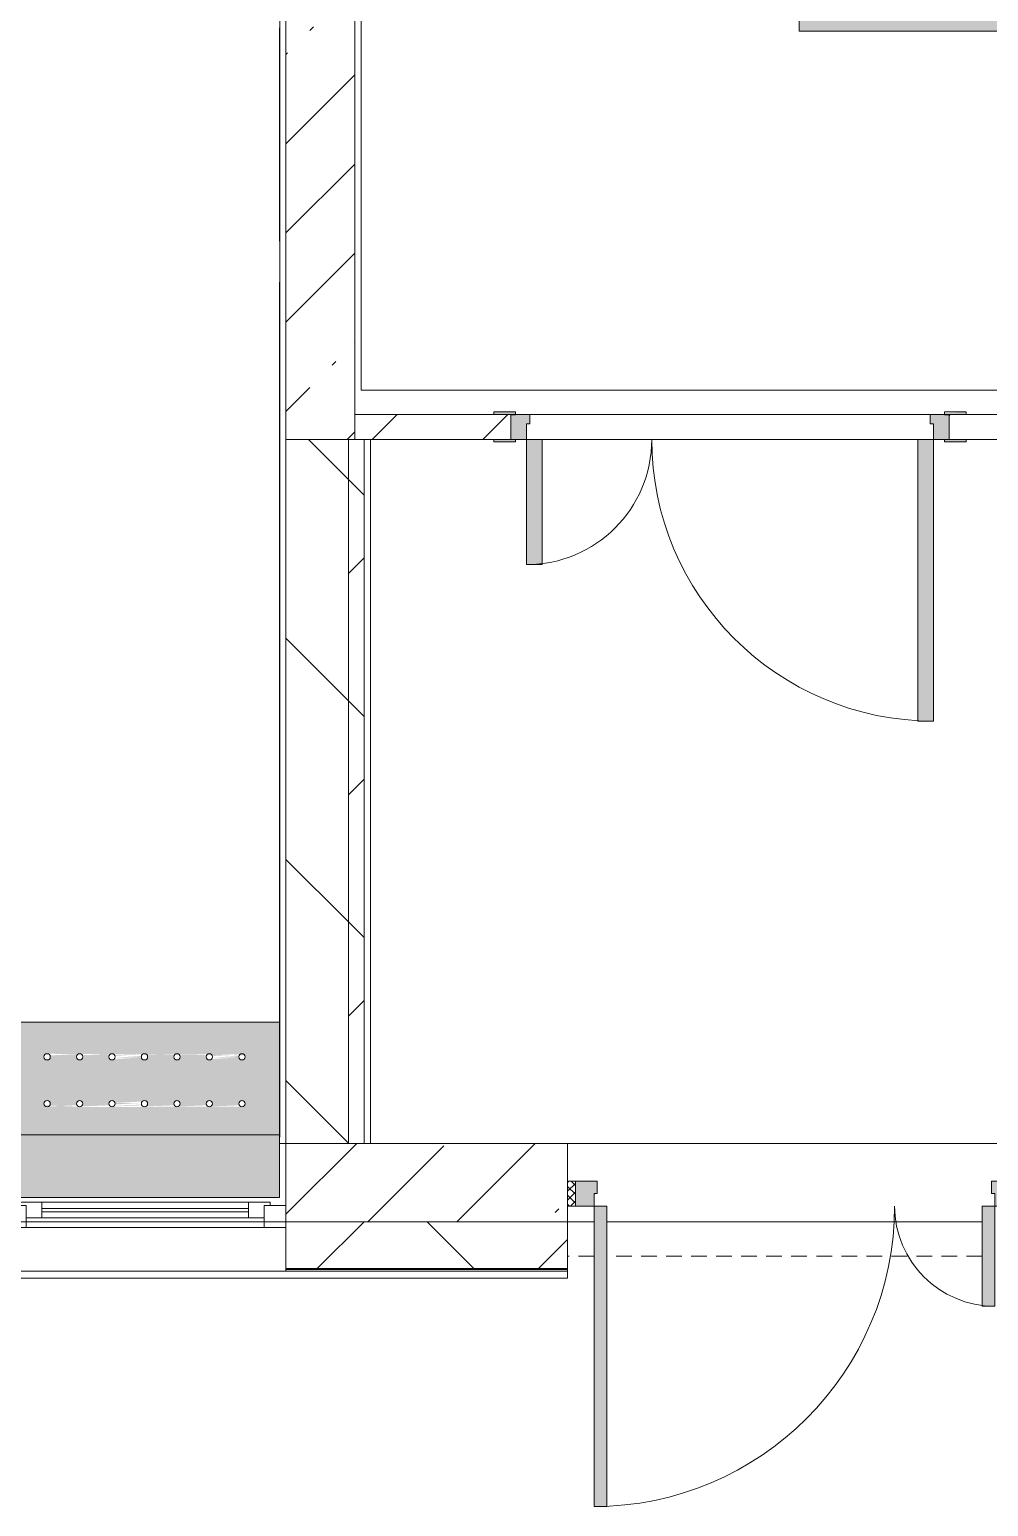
# Model space of a CAD drawing. Header units: millimetres. Extents: x 54725 to 263872, y -8553 to 29614.
# Drawn here: x 243172 to 246237, y -1010 to 3710 of the extents above; entities that cross this region are included whole.
import ezdxf

# ---------------------------------------------------------------- set-up
doc = ezdxf.new("R2010")
doc.units = ezdxf.units.MM
doc.linetypes.add('200_ШТРИХ__ш1_п0_6_', pattern=[80, 50, -30])
for name, color, linetype, lineweight in [('A-DETL-MBND-1', 7, '200_ШТРИХ__ш1_п0_6_', 9), ('A-GENM-4', 7, 'Continuous', 5), ('A-GLAZ-2', 7, 'Continuous', 5), ('A-WALL', 7, 'Continuous', 9), ('A-WALL-4', 7, 'Continuous', 5), ('I-WALL-3', 7, 'Continuous', 5), ('S-COLS', 7, 'Continuous', 5), ('Знаки', 7, 'Continuous', 5)]:
    doc.layers.add(name, color=color, linetype=linetype, lineweight=lineweight)
for name, color, linetype, lineweight, true_color in [('A-DOOR-3', 7, 'Continuous', 5, 0xaaaaaa), ('A-DOOR-4', 7, 'Continuous', 5, 0xe2e2e2), ('A-DOOR-FRAM-2', 7, 'Continuous', 5, 0xe2e2e2), ('A-DOOR-FRAM-3', 7, 'Continuous', 5, 0xaaaaaa), ('A-FLOR-1', 7, 'Continuous', 5, 0xaaaaaa), ('Знаки-3', 7, 'Continuous', 5, 0xd7cfbf)]:
    doc.layers.add(name, color=color, linetype=linetype, lineweight=lineweight, true_color=true_color)
pattern_1 = [(45, (136861.56, 0), (-353.5534, 353.5534), []), (135, (136861.56, 0), (-353.5534, -353.5534), [])]
pattern_2 = [(45, (136861.56, 0), (-285.1231, 285.1231), []), (45, (137146.7, 0), (-285.1231, 285.1231), [504.031, -100.806, 16.764, -84.042])]

# ---------------------------------------------------------------- blocks, each defined once
blk = doc.blocks.new('110_Дверь_СКБ_2Ст_Наружная - ДН-5_л__ Двухстворчатая 1350 х3800 _h_ в свету с верхним остеклением-21877029-Общий план 1 этажа с размещением фрагментов 1_10-1_12')
at = {"layer": 'A-DOOR-3'}
h = blk.add_hatch(dxfattribs=at)
h.set_pattern_fill('FP_126', color=256, style=0, pattern_type=2)
h.set_pattern_definition([(135, (1626.41, 164.685), (-14.14214, -14.14214), []), (225, (1626.41, 164.685), (14.14214, -14.14214), [])])
h.paths.add_polyline_path([(744.5, 50), (719.5, 50), (719.5, -30), (744.5, -30), (744.5, 10)])
at = {"layer": 'A-DOOR-4'}
for points in [[(639.1, 1010), (619.5, 1010), (619.5, 50), (659.5, 50), (659.5, 1010)], [(-580.5, 370), (-620.5, 370), (-620.5, 50), (-580.5, 50), (-580.5, 303.6)]]:
    blk.add_hatch(color=256, dxfattribs=at).paths.add_polyline_path(points)
h = blk.add_hatch(color=256, dxfattribs=at)
h.paths.add_polyline_path([(659.5, 50), (659.5, 10), (649.5, 10), (649.5, -30), (719.5, -30), (719.5, 50)])
h.paths.add_polyline_path([(-680.5, 50), (-680.5, -30), (-610.5, -30), (-610.5, 10), (-620.5, 10), (-620.5, 50), (-651.1, 50)])
at = {"layer": 'A-DOOR-FRAM-3'}
h = blk.add_hatch(dxfattribs=at)
h.set_pattern_fill('FP_127', color=256, style=0, pattern_type=2)
h.set_pattern_definition([(45, (-496.384, 164.685), (-14.1421, 14.1421), []), (135, (-496.384, 164.685), (-14.1421, -14.1421), [])])
h.paths.add_polyline_path([(-705.5, 50), (-705.5, -30), (-680.5, -30), (-680.5, 50)])
at = {"layer": 'A-DOOR-3'}
for p, q in [((659.5, 1010), (619.5, 1010)), ((619.5, 1010), (619.5, 50)), ((659.5, 50), (659.5, 1010)), ((-620.5, 370), (-620.5, 50)), ((-580.5, 370), (-620.5, 370)), ((-580.5, 50), (-580.5, 370)), ((-620.5, 50), (-580.5, 50)), ((619.5, 50), (659.5, 50))]:
    blk.add_line(p, q, dxfattribs=at)
for centre, radius, start, end in [((659.5, 50), 960, 90, 180), ((-620.5, 50), 320, 0, 90)]:
    blk.add_arc(centre, radius, start, end, dxfattribs=at)
at = {"layer": 'A-DOOR-FRAM-3'}
for p, q in [((-680.5, 50), (-705.5, 50)), ((-705.5, 50), (-705.5, -30)), ((-620.5, 50), (-680.5, 50)), ((-680.5, 50), (-680.5, -30)), ((-680.5, -30), (-680.5, 50)), ((-620.5, 10), (-620.5, 50)), ((659.5, 50), (659.5, 10)), ((719.5, 50), (659.5, 50)), ((719.5, -30), (719.5, 50)), ((744.5, 50), (719.5, 50)), ((719.5, 50), (719.5, -30)), ((744.5, -30), (744.5, 50)), ((-610.5, 10), (-620.5, 10)), ((-610.5, -30), (-610.5, 10)), ((659.5, 10), (649.5, 10)), ((649.5, 10), (649.5, -30)), ((-705.5, -30), (-680.5, -30)), ((-680.5, -30), (-610.5, -30)), ((649.5, -30), (719.5, -30)), ((719.5, -30), (744.5, -30))]:
    blk.add_line(p, q, dxfattribs=at)
blk = doc.blocks.new('120_Окно_СКБ_1Ст - 120_Окно_СКБ_1Ст 900х2500_h_ с форточкой-22876038-Общий план 1 этажа с размещением фрагментов 1_10-1_12')
at = {"layer": 'A-GLAZ-2'}
for p, q in [((-450, -127), (-450, -57)), ((-450, -57), (-380, -57)), ((450, -57), (-450, -57)), ((-380, -57), (-380, -127)), ((380, -87), (-380, -87)), ((-380, -87), (-380, -127)), ((-330, -137), (-330, -87)), ((330, -137), (330, -87)), ((380, -127), (380, -57)), ((380, -57), (450, -57)), ((380, -127), (380, -87)), ((450, -57), (450, -127)), ((-380, -127), (-450, -127)), ((-450, -127), (-400, -127)), ((-380, -127), (-400, -127)), ((-400, -127), (-400, -137)), ((-400, -137), (400, -137)), ((400, -137), (-400, -137)), ((-330, -107), (330, -107)), ((330, -117), (-330, -117)), ((450, -127), (380, -127)), ((400, -127), (380, -127)), ((400, -127), (450, -127)), ((400, -137), (400, -127))]:
    blk.add_line(p, q, dxfattribs=at)
blk = doc.blocks.new('110_Дверь_СКБ_2Ст - Д-5_п_ Из игровой в коридор-32215844-Общий план 1 этажа с размещением фрагментов 1_10-1_12')
at = {"layer": 'A-DOOR-4'}
for points in [[(-637.5, 53.8), (-637.5, 40), (-587.5, 40), (-587.5, 940), (-637.5, 940), (-637.5, 60)], [(612.5, 57.5), (612.5, 40), (662.5, 42.7), (662.5, 440), (612.5, 440), (612.5, 60)]]:
    blk.add_hatch(color=256, dxfattribs=at).paths.add_polyline_path(points)
h = blk.add_hatch(color=256, dxfattribs=at)
h.paths.add_polyline_path([(-687.5, -40), (-627.5, -40), (-627.5, -10), (-637.5, -10), (-637.5, 40), (-687.5, 40)])
h.paths.add_polyline_path([(652.5, -10), (652.5, -40), (712.5, -40), (712.5, 40), (662.5, 40), (662.5, -10)])
at = {"layer": 'A-DOOR-FRAM-2'}
for points in [[(-742.5, 48), (-742.5, 40), (-672.5, 40), (-672.5, 48), (-712.5, 48)], [(697.5, 48), (697.5, 40), (767.5, 40), (767.5, 48), (712.5, 48)], [(-742.5, -48), (-672.5, -48), (-672.5, -40), (-742.5, -40)], [(697.5, -47.8), (697.8, -48), (767.5, -48), (767.5, -40), (697.5, -40)]]:
    blk.add_hatch(color=256, dxfattribs=at).paths.add_polyline_path(points)
at = {"layer": 'A-DOOR-3'}
for p, q in [((-637.5, 940), (-637.5, 40)), ((-587.5, 940), (-637.5, 940)), ((-587.5, 40), (-587.5, 940)), ((662.5, 440), (612.5, 440)), ((612.5, 440), (612.5, 40)), ((662.5, 40), (662.5, 440)), ((-637.5, 40), (-587.5, 40)), ((612.5, 40), (662.5, 40))]:
    blk.add_line(p, q, dxfattribs=at)
for centre, radius, start, end in [((-637.5, 40), 900, 0, 90), ((662.5, 40), 400, 90, 180)]:
    blk.add_arc(centre, radius, start, end, dxfattribs=at)
at = {"layer": 'A-DOOR-FRAM-3'}
for p, q in [((-672.5, 48), (-742.5, 48)), ((-742.5, 48), (-742.5, 40)), ((-672.5, 40), (-672.5, 48)), ((767.5, 48), (697.5, 48)), ((697.5, 48), (697.5, 40)), ((767.5, 40), (767.5, 48)), ((-742.5, 40), (-672.5, 40)), ((-637.5, 40), (-687.5, 40)), ((-687.5, 40), (-687.5, -40)), ((-637.5, -10), (-637.5, 40)), ((662.5, 40), (662.5, -10)), ((712.5, 40), (662.5, 40)), ((697.5, 40), (767.5, 40)), ((712.5, -40), (712.5, 40)), ((-672.5, -40), (-742.5, -40)), ((-742.5, -40), (-742.5, -48)), ((-672.5, -39), (-687.5, -39)), ((-687.5, -39), (-687.5, -40)), ((-687.5, -40), (-627.5, -40)), ((-687.5, -40), (-672.5, -40)), ((-672.5, -40), (-672.5, -39)), ((-672.5, -48), (-672.5, -40)), ((-627.5, -10), (-637.5, -10)), ((-627.5, -40), (-627.5, -10)), ((662.5, -10), (652.5, -10)), ((652.5, -10), (652.5, -40)), ((652.5, -40), (712.5, -40)), ((712.5, -39), (697.5, -39)), ((697.5, -39), (697.5, -40)), ((697.5, -40), (712.5, -40)), ((767.5, -40), (697.5, -40)), ((697.5, -40), (697.5, -48)), ((712.5, -40), (712.5, -39)), ((767.5, -48), (767.5, -40)), ((-742.5, -48), (-672.5, -48)), ((697.5, -48), (767.5, -48))]:
    blk.add_line(p, q, dxfattribs=at)
blk = doc.blocks.new('Зашивка радиатора_ с перфорацией М1_1 - Зашивка радиатора_ с перфорацией М1_1-V277-Общий план 1 этажа с размещением фрагментов 1_10-1_12')
at = {"layer": 'Знаки-3'}
blk.add_hatch(color=256, dxfattribs=at).paths.add_polyline_path([(430, 380), (-430, 380), (-430, 180), (430, 180), (430, 257.4)])
h = blk.add_hatch(color=256, dxfattribs=at)
h.paths.add_polyline_path([(430, 180), (-430, 180), (-430, -179.9), (430, -179.7), (430, -179.7), (430, 179.8), (430, 179.9)])
h.paths.add_polyline_path([(95.1, 77.8), (95.1, 82.9), (10.7, 77.8)])
h.paths.add_polyline_path([(208.5, 90.4), (211.1, 90), (320.9, 85.4), (320.9, 75.4), (312.2, 70.4), (303.6, 75.4), (303.8, 85.7), (302.2, 89), (217.2, 85.4), (217.2, 75.4), (208.5, 70.4), (199.8, 75.4), (199.8, 85.4), (198.5, 89), (113.4, 85.4), (113.4, 75.4), (104.7, 70.4), (96.1, 75.4), (95.1, 77.8), (8.1, 73.3), (-1.6, 70.7), (-8.7, 77.8), (-6.1, 87.4), (-8.7, 89), (-94.1, 85.4), (-94.1, 75.4), (-102.8, 70.4), (-111.4, 75.4), (-111.4, 85.4), (-112.4, 89), (-197.8, 85.4), (-197.8, 75.4), (-206.5, 70.4), (-215.2, 75.4), (-215.2, 85.4), (-216.2, 89), (-301.6, 85.4), (-301.6, 75.4), (-310.3, 70.4), (-318.9, 75.4), (-318.9, 85.4), (-310.3, 90.4), (-307.7, 90), (116.8, 90.4)])
h.paths.add_polyline_path([(95.1, 89), (9.7, 85.4), (10.7, 82.9), (97.7, 87.4), (96.1, 89)])
h.paths.add_polyline_path([(10.7, -67.1), (10.7, -72.2), (95.1, -67.1)])
h.paths.add_polyline_path([(-300.6, -67.1), (-300.6, -72.2), (-216.2, -67.1)])
h.paths.add_polyline_path([(-1.6, -60), (8.1, -62.6), (11, -67), (97.7, -62.6), (107.3, -60), (114.4, -67.1), (111.8, -76.7), (116.8, -78.3), (199.8, -74.6), (199.8, -64.6), (208.5, -59.6), (217.2, -64.6), (217.2, -74.6), (218.2, -78.3), (303.3, -74), (303.6, -64.6), (312.2, -59.6), (320.9, -64.6), (320.9, -74.6), (312.2, -79.6), (309.7, -79.3), (-318.9, -74.6), (-318.9, -64.6), (-310.3, -59.6), (-301.6, -64.6), (-300.6, -67.1), (-213.6, -62.6), (-203.9, -60), (-196.8, -67.1), (-199.4, -76.7), (-196.5, -78.3), (-111.4, -74.6), (-111.4, -64.6), (-102.8, -59.6), (-94.1, -64.6), (-94.1, -74.6), (-92.8, -78.3), (-7.7, -74.6), (-7.7, -64.6), (-4, -61)])
h.paths.add_polyline_path([(-216.2, -72.2), (-303.2, -76.7), (-300.3, -78.3), (-215.2, -74.6)])
h.paths.add_polyline_path([(95.1, -72.2), (10.7, -78.3), (96.1, -74.6)])
at = {"layer": 'Знаки'}
for p, q in [((430, 380), (-430, 380)), ((-430, 380), (-430, 180)), ((430, 180), (430, 380)), ((-430, 180), (430, 180)), ((430.2, 180), (-430, 180)), ((-430, 180), (-430, -179.9)), ((430.2, -179.9), (430.2, 180)), ((-430, -179.9), (430.2, -179.9))]:
    blk.add_line(p, q, dxfattribs=at)
for centre, start, end in [((-310.3, 80.4), 180, 0), ((-310.3, 80.4), 0, 180), ((-206.5, 80.4), 0, 180), ((-206.5, 80.4), 180, 360), ((-102.8, 80.4), 0, 180), ((-102.8, 80.4), 180, 0), ((1, 80.4), 0, 180), ((1, 80.4), 180, 0), ((104.7, 80.4), 0, 180), ((104.7, 80.4), 180, 360), ((208.5, 80.4), 0, 180), ((208.5, 80.4), 180, 0), ((312.2, 80.4), 0, 180), ((312.2, 80.4), 180, 0), ((-310.3, -69.6), 0, 180), ((-310.3, -69.6), 180, 0), ((-206.5, -69.6), 0, 180), ((-206.5, -69.6), 180, 0), ((-102.8, -69.6), 0, 180), ((-102.8, -69.6), 180, 0), ((1, -69.6), 0, 180), ((1, -69.6), 180, 0), ((104.7, -69.6), 0, 180), ((104.7, -69.6), 180, 0), ((208.5, -69.6), 0, 180), ((208.5, -69.6), 180, 0), ((312.2, -69.6), 0, 180), ((312.2, -69.6), 180, 0)]:
    blk.add_arc(centre, 10, start, end, dxfattribs=at)
blk = doc.blocks.new('Зашивка_ торцевая панель - Зашивка_ торцевая панель Т2-V296-Общий план 1 этажа с размещением фрагментов 1_10-1_12')
at = {"layer": 'Знаки'}
blk.add_line((-406, 180), (-406, -160), dxfattribs=at)
blk = doc.blocks.new('Рисунок_горы - Рисунок_горы-31934381-Общий план 1 этажа с размещением фрагментов 1_10-1_12')
at = {"layer": 'A-GENM-4'}
for p, q in [((107109, 3402.6), (107109, 3715.1)), ((107109, 3715.1), (107109, 3402.6)), ((107109, 3400.4), (107109, 3402.6)), ((107109, 3402.6), (107109, 3400.4)), ((107109, 3083.5), (107109, 3033.8)), ((107109, 3033.8), (107109, 3083.5)), ((107109, 2902.9), (107109, 2510.3)), ((107109, 2349.5), (107109, 2318.8)), ((107109, 1892.3), (107109, 1912.9)), ((107109, 1600.7), (107109, 1631.9)), ((107109, 1293.1), (107109, 1296.4)), ((107109, 950.1), (107109, 1139.3)), ((107109, 1139.3), (107109, 950.1)), ((107109, 1122.4), (107109, 1119.9)), ((107109, 1119.9), (107109, 756.7)), ((107109, 988.4), (107109, 946.8)), ((107109, 928), (107109, 950.1)), ((107109, 950.1), (107109, 928)), ((107109, 800), (107109, 928)), ((107109, 928), (107109, 800))]:
    blk.add_line(p, q, dxfattribs=at)
for points in [[(107109, 3400.4), (107109, 3399.3), (107109, 3107.3), (107109, 3083.5)], [(107109, 3190.2), (107109, 3238.9), (107109, 3287.7), (107109, 3341.9)], [(107109, 2744.1), (107109, 2736.6), (107109, 2730.3), (107109, 2725.9)], [(107109, 2525.4), (107109, 2507.2), (107109, 2429.8), (107109, 2406.1)], [(107109, 2456.9), (107109, 2471.2), (107109, 2489.8), (107109, 2504.1)], [(107109, 2337.5), (107109, 2351), (107109, 2430.2), (107109, 2443.8)], [(107109, 2405.3), (107109, 2304), (107109, 2038.3), (107109, 1883.2)], [(107109, 2043.8), (107109, 2143), (107109, 2375.7), (107109, 2404.3)], [(107109, 2331.2), (107109, 2332.9), (107109, 2334.9), (107109, 2337.1)], [(107109, 1964.2), (107109, 1942.5), (107109, 1888.8), (107109, 1862.5)], [(107109, 1865), (107109, 1870.5), (107109, 1877.1), (107109, 1884.9)], [(107109, 1599.1), (107109, 1599.6), (107109, 1600.2), (107109, 1600.7)], [(107109, 1378.1), (107109, 1344.4), (107109, 1311.3), (107109, 1280.5)], [(107109, 1292.6), (107109, 1292.8), (107109, 1292.9), (107109, 1293.1)], [(107109, 1204.2), (107109, 1240.1), (107109, 1272.7), (107109, 1284.6)], [(107109, 1137.1), (107109, 1123.9), (107109, 1106.3), (107109, 1090.1)], [(107109, 1090.1), (107109, 1107.2), (107109, 1121.5), (107109, 1129.6)], [(107109, 1118), (107109, 1118.9), (107109, 1120.3), (107109, 1122.4)], [(107109, 954), (107109, 976.1), (107109, 1043.6), (107109, 1090.1)], [(107109, 1090.1), (107109, 1090), (107109, 1089.9), (107109, 1089.8)], [(107109, 1045.3), (107109, 1029.5), (107109, 1010.6), (107109, 988.4)], [(107109, 800), (107109, 789.3), (107109, 658.8), (107109, 644.1)], [(107109, 792), (107109, 794.5), (107109, 796.8), (107109, 798.8)]]:
    blk.add_open_spline(points, degree=3, dxfattribs=at)
for points, knots in [([(107109, 3400.4), (107109, 3400.4), (107109, 3384.7), (107109, 3360.7), (107109, 3341.9)], [0.71942446, 0.71942446, 0.71942446, 0.71942446, 0.71942447, 0.726618705, 0.726618705, 0.726618705, 0.726618705]), ([(107109, 3083.5), (107109, 3083.5), (107109, 3107), (107109, 3392), (107109, 3400.2)], [0.88059701, 0.88059701, 0.88059701, 0.88059701, 0.88059702, 0.89533399, 0.89533399, 0.89533399, 0.89533399]), ([(107109, 3341.9), (107109, 3341.9), (107109, 3287.7), (107109, 3238.9), (107109, 3190.2)], [0.726618705, 0.726618705, 0.726618705, 0.726618705, 0.726618715, 0.730787086, 0.730787086, 0.730787086, 0.730787086]), ([(107109, 2725.9), (107109, 2725.9), (107109, 2730.3), (107109, 2736.6), (107109, 2744.1)], [0.4375, 0.4375, 0.4375, 0.4375, 0.43750001, 0.446836628, 0.446836628, 0.446836628, 0.446836628]), ([(107109, 2640.3), (107109, 2640.3), (107109, 2667.3), (107109, 2700.2), (107109, 2725.9)], [0.375, 0.375, 0.375, 0.375, 0.37500001, 0.4375, 0.4375, 0.4375, 0.4375]), ([(107109, 2725.9), (107109, 2725.9), (107109, 2700.2), (107109, 2667.3), (107109, 2640.3)], [0.776978417, 0.776978417, 0.776978417, 0.776978417, 0.776978427, 0.784172662, 0.784172662, 0.784172662, 0.784172662]), ([(107109, 2640.3), (107109, 2640.3), (107109, 2621.3), (107109, 2621.6), (107109, 2581.4)], [0.784172662, 0.784172662, 0.784172662, 0.784172662, 0.784172672, 0.791366906, 0.791366906, 0.791366906, 0.791366906]), ([(107109, 2581.4), (107109, 2581.4), (107109, 2593), (107109, 2601.2), (107109, 2607.5)], [0.3125, 0.3125, 0.3125, 0.3125, 0.31250001, 0.33053184, 0.33053184, 0.33053184, 0.33053184]), ([(107109, 2510.3), (107109, 2510.3), (107109, 2529), (107109, 2562.7), (107109, 2581.4)], [0.25, 0.25, 0.25, 0.25, 0.25000001, 0.3125, 0.3125, 0.3125, 0.3125]), ([(107109, 2581.4), (107109, 2581.4), (107109, 2562.7), (107109, 2529), (107109, 2510.3)], [0.791366906, 0.791366906, 0.791366906, 0.791366906, 0.791366916, 0.798561151, 0.798561151, 0.798561151, 0.798561151]), ([(107109, 2515.4), (107109, 2515.4), (107109, 2518.6), (107109, 2521.6), (107109, 2524.6)], [0.8059701493, 0.8059701493, 0.8059701493, 0.8059701493, 0.8059701593, 0.8067080864, 0.8067080864, 0.8067080864, 0.8067080864]), ([(107109, 2510.3), (107109, 2510.3), (107109, 2483), (107109, 2428.7), (107109, 2405.3)], [0.798561151, 0.798561151, 0.798561151, 0.798561151, 0.798561161, 0.805755396, 0.805755396, 0.805755396, 0.805755396]), ([(107109, 2406.1), (107109, 2406.1), (107109, 2391.5), (107109, 2376.5), (107109, 2365.1)], [0.14285714, 0.14285714, 0.14285714, 0.14285714, 0.14285715, 0.23291326, 0.23291326, 0.23291326, 0.23291326]), ([(107109, 2405.3), (107109, 2405.3), (107109, 2381.5), (107109, 2144.3), (107109, 2043.8)], [0.805755396, 0.805755396, 0.805755396, 0.805755396, 0.805755406, 0.811968093, 0.811968093, 0.811968093, 0.811968093]), ([(107109, 1883.2), (107109, 1883.2), (107109, 1772), (107109, 1712.3), (107109, 1580.9)], [0.05882353, 0.05882353, 0.05882353, 0.05882353, 0.05882354, 0.11764706, 0.11764706, 0.11764706, 0.11764706]), ([(107109, 1684.9), (107109, 1684.9), (107109, 1697.8), (107109, 1708.8), (107109, 1716.3)], [0.76119403, 0.76119403, 0.76119403, 0.76119403, 0.76119404, 0.767121073, 0.767121073, 0.767121073, 0.767121073]), ([(107109, 1640.8), (107109, 1640.8), (107109, 1660.5), (107109, 1675.7), (107109, 1684.9)], [0.74626866, 0.74626866, 0.74626866, 0.74626866, 0.74626867, 0.76119403, 0.76119403, 0.76119403, 0.76119403]), ([(107109, 1580.9), (107109, 1580.9), (107109, 1528.6), (107109, 1484.2), (107109, 1440.4)], [0.11764706, 0.11764706, 0.11764706, 0.11764706, 0.11764707, 0.17647059, 0.17647059, 0.17647059, 0.17647059]), ([(107109, 1440.4), (107109, 1440.4), (107109, 1388), (107109, 1350.4), (107109, 1277.3)], [0.17647059, 0.17647059, 0.17647059, 0.17647059, 0.1764706, 0.23529412, 0.23529412, 0.23529412, 0.23529412]), ([(107109, 1280.5), (107109, 1280.5), (107109, 1311.3), (107109, 1344.4), (107109, 1378.1)], [0.52941176, 0.52941176, 0.52941176, 0.52941176, 0.52941177, 0.55016053, 0.55016053, 0.55016053, 0.55016053]), ([(107109, 1284.6), (107109, 1284.6), (107109, 1286), (107109, 1287), (107109, 1287.8)], [0.626865672, 0.626865672, 0.626865672, 0.626865672, 0.626865682, 0.62980849, 0.62980849, 0.62980849, 0.62980849]), ([(107109, 1141.9), (107109, 1141.9), (107109, 1191.5), (107109, 1233.3), (107109, 1280.5)], [0.47058824, 0.47058824, 0.47058824, 0.47058824, 0.47058825, 0.52941176, 0.52941176, 0.52941176, 0.52941176]), ([(107109, 1280.5), (107109, 1280.5), (107109, 1233.3), (107109, 1191.5), (107109, 1141.9)], [0.856115108, 0.856115108, 0.856115108, 0.856115108, 0.856115118, 0.863309353, 0.863309353, 0.863309353, 0.863309353]), ([(107109, 1277.3), (107109, 1277.3), (107109, 1224.5), (107109, 1174), (107109, 1122.4)], [0.23529412, 0.23529412, 0.23529412, 0.23529412, 0.23529413, 0.29411765, 0.29411765, 0.29411765, 0.29411765]), ([(107109, 1136.5), (107109, 1136.5), (107109, 1140.6), (107109, 1144), (107109, 1146.8)], [0.4, 0.4, 0.4, 0.4, 0.40000001, 0.41578086, 0.41578086, 0.41578086, 0.41578086]), ([(107109, 1141.9), (107109, 1141.9), (107109, 1136.4), (107109, 1133.6), (107109, 1127.2)], [0.52238806, 0.52238806, 0.52238806, 0.52238806, 0.52238807, 0.53731343, 0.53731343, 0.53731343, 0.53731343]), ([(107109, 1141.9), (107109, 1141.9), (107109, 1141.3), (107109, 1140.6), (107109, 1140)], [0.863309353, 0.863309353, 0.863309353, 0.863309353, 0.863309363, 0.867844855, 0.867844855, 0.867844855, 0.867844855]), ([(107109, 1127.2), (107109, 1127.2), (107109, 1126.9), (107109, 1126.6), (107109, 1126.3)], [0.537313433, 0.537313433, 0.537313433, 0.537313433, 0.537313443, 0.538811964, 0.538811964, 0.538811964, 0.538811964]), ([(107109, 1122.4), (107109, 1122.4), (107109, 1121.9), (107109, 1121.4), (107109, 1120.9)], [0.294117647, 0.294117647, 0.294117647, 0.294117647, 0.294117657, 0.297478185, 0.297478185, 0.297478185, 0.297478185]), ([(107109, 644.1), (107109, 644.1), (107109, 658.8), (107109, 789.3), (107109, 800)], [0.44776119, 0.44776119, 0.44776119, 0.44776119, 0.4477612, 0.46268657, 0.46268657, 0.46268657, 0.46268657]), ([(107109, 800), (107109, 800), (107109, 797.8), (107109, 795.1), (107109, 792)], [0.8920863309, 0.8920863309, 0.8920863309, 0.8920863309, 0.8920863409, 0.8929568714, 0.8929568714, 0.8929568714, 0.8929568714]), ([(107109, 644.1), (107109, 644.1), (107109, 574.3), (107109, 193.6), (107109, 162.6)], [0.05555556, 0.05555556, 0.05555556, 0.05555556, 0.05555557, 0.11111111, 0.11111111, 0.11111111, 0.11111111]), ([(107109, 162.6), (107109, 162.6), (107109, 193.6), (107109, 574.3), (107109, 644.1)], [0.43283582, 0.43283582, 0.43283582, 0.43283582, 0.43283583, 0.44776119, 0.44776119, 0.44776119, 0.44776119]), ([(107109, 156), (107109, 156), (107109, 158.5), (107109, 160.2), (107109, 161.2)], [0.417910448, 0.417910448, 0.417910448, 0.417910448, 0.417910458, 0.420871746, 0.420871746, 0.420871746, 0.420871746])]:
    blk.add_open_spline(points, degree=3, knots=knots, dxfattribs=at)
blk = doc.blocks.new('110_Дверь_СКБ_2Ст - Д-2а_п_ Из коридора на лестницу-32239107-Общий план 1 этажа с размещением фрагментов 1_10-1_12')
at = {"layer": 'A-DOOR-4'}
for points in [[(-637.5, 940), (-637.5, 40), (-587.5, 40), (-587.5, 940)], [(612.5, 440), (612.5, 40), (662.5, 40), (662.5, 440)]]:
    blk.add_hatch(color=256, dxfattribs=at).paths.add_polyline_path(points)
h = blk.add_hatch(color=256, dxfattribs=at)
h.paths.add_polyline_path([(662.5, 40), (662.5, -10), (652.5, -10), (652.5, -40), (712.5, -40), (712.5, 40)])
h.paths.add_polyline_path([(-637.5, 40), (-687.5, 40), (-687.5, -40), (-627.5, -40), (-627.5, -10), (-637.5, -10)])
at = {"layer": 'A-DOOR-FRAM-2'}
for points in [[(-695.5, 48), (-742.5, 48), (-742.5, 40), (-672.5, 40), (-672.5, 48), (-687.5, 48)], [(697.5, 48), (697.5, 40), (767.5, 40), (767.5, 48), (712.5, 48)], [(-672.5, -40), (-742.5, -40), (-742.5, -48), (-672.5, -44)], [(697.5, -40), (697.5, -48), (767.5, -48), (767.5, -40), (712.5, -40)]]:
    blk.add_hatch(color=256, dxfattribs=at).paths.add_polyline_path(points)
at = {"layer": 'A-DOOR-3'}
for p, q in [((-637.5, 940), (-637.5, 40)), ((-587.5, 940), (-637.5, 940)), ((-587.5, 40), (-587.5, 940)), ((662.5, 440), (612.5, 440)), ((612.5, 440), (612.5, 40)), ((662.5, 40), (662.5, 440)), ((-637.5, 40), (-587.5, 40)), ((612.5, 40), (662.5, 40))]:
    blk.add_line(p, q, dxfattribs=at)
for centre, radius, start, end in [((-637.5, 40), 900, 0, 90), ((662.5, 40), 400, 90, 180)]:
    blk.add_arc(centre, radius, start, end, dxfattribs=at)
at = {"layer": 'A-DOOR-FRAM-3'}
for p, q in [((-672.5, 48), (-742.5, 48)), ((-742.5, 48), (-742.5, 40)), ((-672.5, 40), (-672.5, 48)), ((767.5, 48), (697.5, 48)), ((697.5, 48), (697.5, 40)), ((767.5, 40), (767.5, 48)), ((-742.5, 40), (-672.5, 40)), ((-637.5, 40), (-687.5, 40)), ((-687.5, 40), (-687.5, -40)), ((-637.5, -10), (-637.5, 40)), ((662.5, 40), (662.5, -10)), ((712.5, 40), (662.5, 40)), ((697.5, 40), (767.5, 40)), ((712.5, -40), (712.5, 40)), ((-672.5, -40), (-742.5, -40)), ((-742.5, -40), (-742.5, -48)), ((-672.5, -39), (-687.5, -39)), ((-687.5, -39), (-687.5, -40)), ((-687.5, -40), (-627.5, -40)), ((-687.5, -40), (-672.5, -40)), ((-672.5, -40), (-672.5, -39)), ((-672.5, -48), (-672.5, -40)), ((-627.5, -10), (-637.5, -10)), ((-627.5, -40), (-627.5, -10)), ((662.5, -10), (652.5, -10)), ((652.5, -10), (652.5, -40)), ((652.5, -40), (712.5, -40)), ((712.5, -39), (697.5, -39)), ((697.5, -39), (697.5, -40)), ((697.5, -40), (712.5, -40)), ((767.5, -40), (697.5, -40)), ((697.5, -40), (697.5, -48)), ((712.5, -40), (712.5, -39)), ((767.5, -48), (767.5, -40)), ((-742.5, -48), (-672.5, -48)), ((697.5, -48), (767.5, -48))]:
    blk.add_line(p, q, dxfattribs=at)

msp = doc.modelspace()

# ---------------------------------------------------------------- hatches: boundary and pattern name
at = {"layer": 'A-WALL-4'}
h = msp.add_hatch(dxfattribs=at)
h.set_pattern_fill('FP_84', color=256, style=0, pattern_type=2)
h.set_pattern_definition(pattern_1)
h.paths.add_polyline_path([(226071.6, -250), (227891.6, -250), (227891.6, -100), (226071.6, -100)])
h.paths.add_polyline_path([(258091.6, -250), (258091.6, -100), (257091.6, -100), (257091.6, -250), (257582.6, -250)])
h.paths.add_polyline_path([(261941.6, -250), (261941.6, -100), (260391.6, -100), (260391.6, -250), (261938.7, -250)])
h.paths.add_polyline_path([(256191.6, -250), (256191.6, -100), (254791.6, -100), (254791.6, -250), (255485, -250)])
h.paths.add_polyline_path([(252841.6, -250), (253891.6, -250), (253891.6, -100), (252841.6, -100), (252841.6, -210)])
h.paths.add_polyline_path([(248491.6, -250), (248491.6, -100), (247591.6, -100), (247591.6, -250)])
h.paths.add_polyline_path([(250541.6, -250), (250541.6, -100), (249391.6, -100), (249391.6, -250)])
h.paths.add_polyline_path([(246341.6, -250), (246691.6, -250), (246691.6, -100), (246341.6, -100), (246341.6, -210)])
h.paths.add_polyline_path([(230491.6, -250), (231641.6, -250), (231641.6, -100), (230491.6, -100), (230491.6, -210)])
h.paths.add_polyline_path([(239741.6, -250), (239741.6, -100), (237691.6, -100), (237691.6, -250), (238704.1, -250)])
h.paths.add_polyline_path([(236791.6, -250), (236791.6, -100), (235891.6, -100), (235891.6, -250), (236606.5, -250)])
h.paths.add_polyline_path([(242041.6, -250), (243091.6, -250), (243091.6, -100), (242041.6, -100), (242041.6, -210)])
h.paths.add_polyline_path([(233941.6, -250), (234991.6, -250), (234991.6, -100), (233941.6, -100), (233941.6, -210)])
h.paths.add_polyline_path([(243991.6, -250), (244891.6, -250), (244891.6, -100), (243991.6, -100), (243991.6, -210)])
h.paths.add_polyline_path([(229591.6, -250), (229591.6, -100), (228791.6, -100), (228791.6, -250)])
at = {"layer": 'I-WALL-3'}
h = msp.add_hatch(dxfattribs=at)
h.set_pattern_fill('FP_61', color=256, style=0, pattern_type=2)
h.set_pattern_definition(pattern_2)
h.paths.add_polyline_path([(244191.6, 2400), (244211.6, 2400), (244211.6, 10600), (243991.6, 10600), (243991.6, 2400)])
h = msp.add_hatch(dxfattribs=at)
h.set_pattern_fill('FP_82', color=256, style=0, pattern_type=2)
h.set_pattern_definition([(45, (136861.56, 0), (-176.7767, 176.7767), [])])
h.paths.add_polyline_path([(244225.3, 2400), (244710.6, 2400), (244710.6, 2480), (244211.6, 2480), (244211.6, 2400)])
h.paths.add_polyline_path([(246411.6, 2400), (246531.6, 2400), (246528.7, 2480), (246110.6, 2480), (246110.6, 2400), (246341.6, 2400)])
h = msp.add_hatch(dxfattribs=at)
h.set_pattern_fill('FP_83', color=256, style=0, pattern_type=2)
h.set_pattern_definition([(135, (136861.56, 0), (-353.5534, -353.5534), [])])
h.paths.add_polyline_path([(244191.6, 150), (244191.6, 2400), (243991.6, 2400), (243991.6, 150)])
h = msp.add_hatch(dxfattribs=at)
h.set_pattern_fill('FP_84', color=256, style=0, pattern_type=2)
h.set_pattern_definition(pattern_1)
h.paths.add_polyline_path([(244241.6, 150), (244241.6, 2400), (244191.6, 2400), (244191.6, 150)])
at = {"layer": 'S-COLS'}
h = msp.add_hatch(dxfattribs=at)
h.set_pattern_fill('FP_61', color=256, style=0, pattern_type=2)
h.set_pattern_definition(pattern_2)
h.paths.add_polyline_path([(244891.6, -100), (244891.6, 150), (243991.6, 150), (243991.6, -100), (244792.4, -100)])

# ---------------------------------------------------------------- linework, layer by layer
at = {"layer": 'A-DETL-MBND-1'}
for p, q in [((244976.6, -210), (244891.6, -210)), ((246216.6, -210), (245016.6, -210))]:
    msp.add_line(p, q, dxfattribs=at)
at = {"layer": 'A-FLOR-1'}
for p, q in [((243971.6, 517.4), (243971.6, 10380)), ((244231.6, 10380), (244231.6, 2557)), ((244231.6, 2557), (246511.6, 2557)), ((246010.6, 2400), (244810.6, 2400)), ((243971.6, 170), (243971.6, 177.4)), ((244891.6, 150), (246341.6, 150))]:
    msp.add_line(p, q, dxfattribs=at)
at = {"layer": 'A-WALL'}
for p, q in [((244211.6, 2480), (244211.6, 2400)), ((244191.6, 2400), (243991.6, 2400)), ((244241.6, 2400), (244241.6, 150)), ((243991.6, -250), (244891.6, -250)), ((243991.6, -253), (244891.6, -253))]:
    msp.add_line(p, q, dxfattribs=at)
at = {"layer": 'A-WALL-4'}
for p, q in [((243091.6, -100), (244891.6, -100)), ((243991.6, -100), (243991.6, -258)), ((244891.6, -258), (244891.6, -100)), ((244891.6, -280), (226041.6, -280)), ((244891.6, -258), (234991.6, -258)), ((244891.6, -280), (244891.6, -258))]:
    msp.add_line(p, q, dxfattribs=at)
at = {"layer": 'I-WALL-3'}
for p, q in [((243991.6, 10400), (243991.6, 150)), ((244211.6, 2480), (244211.6, 10400)), ((244655.6, 2480), (244211.6, 2480)), ((244770.6, 2480), (246050.6, 2480)), ((246531.6, 2480), (246165.6, 2480)), ((244191.6, 2400), (244191.6, 150)), ((244191.6, 2400), (244655.6, 2400)), ((244261.6, 150), (244261.6, 2400)), ((246165.6, 2400), (246411.6, 2400)), ((243970.6, 150), (243991.6, 150)), ((243991.6, 150), (244191.6, 150)), ((244191.6, 150), (244261.6, 150)), ((244891.6, 150), (246411.6, 150)), ((243991.6, -100), (243091.6, -100)), ((244976.6, -100), (244891.6, -100)), ((246216.6, -100), (245016.6, -100))]:
    msp.add_line(p, q, dxfattribs=at)
at = {"layer": 'S-COLS'}
for p, q in [((244191.6, 150), (243991.6, 150)), ((243991.6, 150), (243991.6, -100)), ((244891.6, 150), (244191.6, 150)), ((244891.6, 30), (244891.6, 150)), ((244891.6, -100), (244891.6, -50)), ((243991.6, -100), (244891.6, -100))]:
    msp.add_line(p, q, dxfattribs=at)

# ---------------------------------------------------------------- block references
at = {"layer": 'A-DOOR-3'}
for name, p, rotation in [('110_Дверь_СКБ_2Ст - Д-5_п_ Из игровой в коридор-32215844-Общий план 1 этажа с размещением фрагментов 1_10-1_12', (246571.6, 4342.5), 89.99999999999991), ('110_Дверь_СКБ_2Ст - Д-2а_п_ Из коридора на лестницу-32239107-Общий план 1 этажа с размещением фрагментов 1_10-1_12', (245423.1, 2440), 180), ('110_Дверь_СКБ_2Ст_Наружная - ДН-5_л__ Двухстворчатая 1350 х3800 _h_ в свету с верхним остеклением-21877029-Общий план 1 этажа с размещением фрагментов 1_10-1_12', (245636.1, 0), 180)]:
    msp.add_blockref(name, p, dxfattribs=dict(at, rotation=rotation))
at = {"layer": 'A-GENM-4'}
msp.add_blockref('Рисунок_горы - Рисунок_горы-31934381-Общий план 1 этажа с размещением фрагментов 1_10-1_12', (136861.6, 0), dxfattribs=at)
at = {"layer": 'A-GLAZ-2', "rotation": 180}
msp.add_blockref('120_Окно_СКБ_1Ст - 120_Окно_СКБ_1Ст 900х2500_h_ с форточкой-22876038-Общий план 1 этажа с размещением фрагментов 1_10-1_12', (243541.6, -175), dxfattribs=at)
at = {"layer": 'Знаки', "rotation": 180}
msp.add_blockref('Зашивка радиатора_ с перфорацией М1_1 - Зашивка радиатора_ с перфорацией М1_1-V277-Общий план 1 этажа с размещением фрагментов 1_10-1_12', (243540.6, 357.4), dxfattribs=at)
at = {"layer": 'Знаки'}
msp.add_blockref('Зашивка_ торцевая панель - Зашивка_ торцевая панель Т2-V296-Общий план 1 этажа с размещением фрагментов 1_10-1_12', (244377.6, 337.4), dxfattribs=at)

doc.saveas('drawing.dxf')
